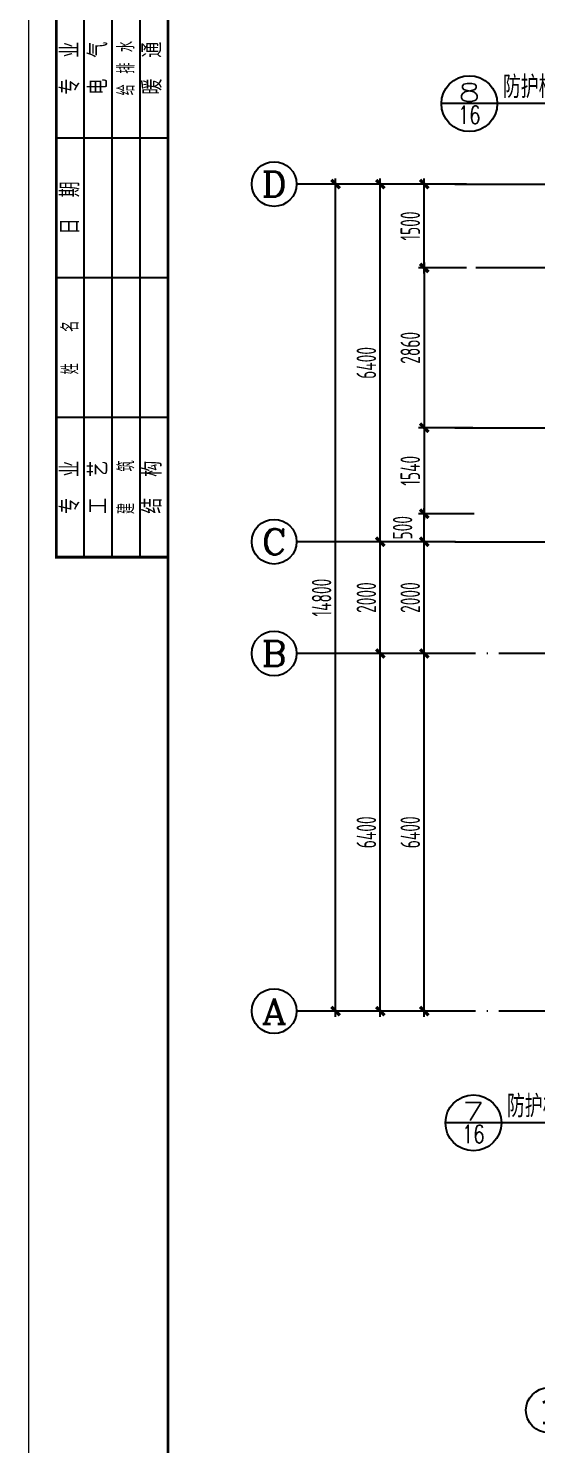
# Model space of a CAD drawing. Extents: x -472319 to -112444, y -516749 to -5704.
# Drawn here: x -311995 to -302901, y -193426 to -168079 of the extents above; entities that cross this region are included whole.
import ezdxf
from ezdxf.enums import TextEntityAlignment as Align

# ---------------------------------------------------------------- set-up
doc = ezdxf.new("R2010")
doc.units = 0
doc.header["$LTSCALE"] = 100
doc.header["$MEASUREMENT"] = 0
doc.linetypes.add('CENTER', pattern=[2, 1.25, -0.25, 0.25, -0.25])
doc.linetypes.add('DOTE', pattern=[2.42, 2, -0.2, 0.02, -0.2])
for name, color, linetype in [('1301', 24, 'Continuous'), ('AXIS', 3, 'Continuous'), ('AXIS_TEXT', 7, 'Continuous'), ('DIM_IDEN', 3, 'Continuous'), ('DOTE', 1, 'CENTER'), ('FRAME', 3, 'Continuous'), ('PUB_TEXT', 7, 'Continuous'), ('填充', 8, 'Continuous'), ('第三道尺寸线', 4, 'Continuous')]:
    doc.layers.add(name, color=color, linetype=linetype)
doc.styles.add('_HZTXT', font='txt.shx', dxfattribs={"width": 0.35, "bigfont": 'hztxt.shx'})
doc.styles.add('_TCH_AXIS', font='COMPLEX', dxfattribs={"bigfont": 'GBCBIG'})
doc.styles.add('COMPLEX', font='COMPLEX')
doc.styles.add('dxfs', font='txt.shx', dxfattribs={"width": 0.7, "bigfont": 'dxfs.shx'})
doc.styles.add('HZ', font='tssdeng.shx', dxfattribs={"width": 0.6, "height": 350, "bigfont": 'a.shx'})
doc.dimstyles.new('DIMN', dxfattribs={"dimtxt": 350, "dimasz": 150, "dimexe": 100, "dimexo": 100, "dimgap": 75, "dimtad": 1, "dimdec": 0, "dimzin": 0, "dimdsep": 46, "dimtxsty": 'HZ', "dimblk": 'ARCHTICK', "dimcen": 0.09, "dimdle": 100, "dimclrd": 3, "dimclre": 3, "dimclrt": 7, "dimazin": 2, "dimtfac": 1, "dimtdec": 0, "dimtmove": 2, "dimatfit": 3, "dimldrblk": 'ARCHTICK', "dimfxl": 1, "dimtolj": 1, "dimtzin": 0, "dimarcsym": 0})

# ---------------------------------------------------------------- blocks, each defined once
blk = doc.blocks.new('_ArchTick')
at = {"color": 0, "linetype": 'ByBlock', "const_width": 0.4}
blk.add_lwpolyline([(-0.5, -0.5), (0.5, 0.5)], dxfattribs=at)
blk = doc.blocks.new('*D989')
at = {"layer": 'AXIS', "color": 3, "lineweight": -2, "transparency": 16777216}
for p, q in [((-305698, -185767), (-305698, -179167)), ((-304468, -179267), (-305798, -179267)), ((-304468, -185667), (-305798, -185667))]:
    blk.add_line(p, q, dxfattribs=at)
at = {"layer": 'Defpoints', "color": 0, "transparency": 16777216}
for p in [(-305698, -179267), (-304368, -179267), (-304368, -185667)]:
    blk.add_point(p, dxfattribs=at)
at = {"layer": 'AXIS', "color": 3, "lineweight": -2, "transparency": 16777216, "xscale": 150, "yscale": 150, "zscale": 150}
for p, rotation in [((-305698, -179267), 90), ((-305698, -185667), 270)]:
    blk.add_blockref('_ArchTick', p, dxfattribs=dict(at, rotation=rotation))
at = {"layer": 'AXIS', "color": 7, "transparency": 16777216, "insert": (-305948, -182467), "char_height": 350, "attachment_point": 5, "rotation": 90, "style": 'HZ'}
blk.add_mtext('\\A1;6400', dxfattribs=at)
blk = doc.blocks.new('*D990')
at = {"layer": 'AXIS', "color": 3, "lineweight": -2, "transparency": 16777216}
for p, q in [((-305698, -179367), (-305698, -177167)), ((-304468, -177267), (-305798, -177267)), ((-304468, -179267), (-305798, -179267))]:
    blk.add_line(p, q, dxfattribs=at)
at = {"layer": 'Defpoints', "color": 0, "transparency": 16777216}
for p in [(-305698, -177267), (-304368, -177267), (-304368, -179267)]:
    blk.add_point(p, dxfattribs=at)
at = {"layer": 'AXIS', "color": 3, "lineweight": -2, "transparency": 16777216, "xscale": 150, "yscale": 150, "zscale": 150}
for p, rotation in [((-305698, -177267), 90), ((-305698, -179267), 270)]:
    blk.add_blockref('_ArchTick', p, dxfattribs=dict(at, rotation=rotation))
at = {"layer": 'AXIS', "color": 7, "transparency": 16777216, "insert": (-305948, -178267), "char_height": 350, "attachment_point": 5, "rotation": 90, "style": 'HZ'}
blk.add_mtext('\\A1;2000', dxfattribs=at)
blk = doc.blocks.new('*D991')
at = {"layer": 'AXIS', "color": 3, "lineweight": -2, "transparency": 16777216}
for p, q in [((-305698, -177367), (-305698, -170767)), ((-304468, -170867), (-305798, -170867)), ((-304468, -177267), (-305798, -177267))]:
    blk.add_line(p, q, dxfattribs=at)
at = {"layer": 'Defpoints', "color": 0, "transparency": 16777216}
for p in [(-305698, -170867), (-304368, -170867), (-304368, -177267)]:
    blk.add_point(p, dxfattribs=at)
at = {"layer": 'AXIS', "color": 3, "lineweight": -2, "transparency": 16777216, "xscale": 150, "yscale": 150, "zscale": 150}
for p, rotation in [((-305698, -170867), 90), ((-305698, -177267), 270)]:
    blk.add_blockref('_ArchTick', p, dxfattribs=dict(at, rotation=rotation))
at = {"layer": 'AXIS', "color": 7, "transparency": 16777216, "insert": (-305948, -174067), "char_height": 350, "attachment_point": 5, "rotation": 90, "style": 'HZ'}
blk.add_mtext('\\A1;6400', dxfattribs=at)
blk = doc.blocks.new('*D992')
at = {"layer": 'AXIS', "color": 3, "lineweight": -2, "transparency": 16777216}
for p, q in [((-306498, -185767), (-306498, -170767)), ((-304468, -170867), (-306598, -170867)), ((-304468, -185667), (-306598, -185667))]:
    blk.add_line(p, q, dxfattribs=at)
at = {"layer": 'Defpoints', "color": 0, "transparency": 16777216}
for p in [(-306498, -170867), (-304368, -170867), (-304368, -185667)]:
    blk.add_point(p, dxfattribs=at)
at = {"layer": 'AXIS', "color": 3, "lineweight": -2, "transparency": 16777216, "xscale": 150, "yscale": 150, "zscale": 150}
for p, rotation in [((-306498, -170867), 90), ((-306498, -185667), 270)]:
    blk.add_blockref('_ArchTick', p, dxfattribs=dict(at, rotation=rotation))
at = {"layer": 'AXIS', "color": 7, "transparency": 16777216, "insert": (-306748, -178267), "char_height": 350, "attachment_point": 5, "rotation": 90, "style": 'HZ'}
blk.add_mtext('\\A1;14800', dxfattribs=at)
blk = doc.blocks.new('_AXISO')
blk.add_circle((0, 0), 0.5)
at = {"layer": 'AXIS_TEXT', "style": 'COMPLEX', "width": 1.041667}
blk.add_attdef('A', text='', height=0.56, dxfattribs=at).set_placement((-0.25, -0.28), (0.25, -0.28), align=Align.FIT)
blk = doc.blocks.new('A$C20674F94')
at = {"layer": 'FRAME', "lineweight": 18}
blk.add_line((0, 59400), (0, 0), dxfattribs=at)
at = {"layer": 'FRAME'}
blk.add_line((2500, 58400), (2500, 1000), dxfattribs=at)
at = {"layer": 'FRAME', "const_width": 50}
for points in [[(2500, 58400), (500, 58400), (500, 35900), (2500, 35900)], [(2500, 58400), (83100, 58400), (83100, 1000), (2500, 1000), (2500, 58400)]]:
    blk.add_lwpolyline(points, dxfattribs=at)
at = {"layer": 'FRAME'}
for points in [[(1000, 35900), (1000, 58400)], [(1500, 35900), (1500, 58400)], [(2000, 35900), (2000, 58400)], [(2500, 43400), (500, 43400)], [(2500, 40900), (500, 40900)], [(2500, 38400), (500, 38400)]]:
    blk.add_lwpolyline(points, dxfattribs=at)
at = {"layer": 'FRAME', "char_height": 300, "attachment_point": 5, "rotation": 90, "style": 'dxfs'}
for s, insert, width in [('给 排 水', (1750, 44650), 1352.62), ('{\\f宋体|b0|i0|c134|p2;专\\Ftxt.shx,dxfs.shx|c134;  \\f宋体|b0|i0|c134|p2;业}', (750, 44650), 1203.38), ('{\\f宋体|b0|i0|c134|p2;电\\Ftxt.shx,dxfs.shx|c134;  \\f宋体|b0|i0|c134|p2;气}', (1250, 44650), 1182.38), ('{\\f宋体|b0|i0|c134|p2;暖\\Ftxt.shx,dxfs.shx|c134;  \\f宋体|b0|i0|c134|p2;通}', (2220, 44650), 1200.75), ('{\\f宋体|b0|i0|c134|p2;日\\Ftxt.shx,dxfs.shx|c134;  \\f宋体|b0|i0|c134|p2;期}', (750, 42150), 1132.5), ('姓   名', (750, 39650), 1185), ('{\\f宋体|b0|i0|c134|p2;专\\Ftxt.shx,dxfs.shx|c134;  \\f宋体|b0|i0|c134|p2;业}', (750, 37150), 1203.38), ('{\\f宋体|b0|i0|c134|p2;工\\Ftxt.shx,dxfs.shx|c134;  \\f宋体|b0|i0|c134|p2;艺}', (1250, 37150), 1177.12), ('建   筑', (1750, 37150), 1206), ('{\\f宋体|b0|i0|c134|p2;结\\Ftxt.shx,dxfs.shx|c134;  \\f宋体|b0|i0|c134|p2;构\\P}', (2220, 37150), 1192.88)]:
    blk.add_mtext(s, dxfattribs=dict(at, insert=insert, width=width))
blk = doc.blocks.new('*D1003')
at = {"layer": '1301', "color": 3, "lineweight": -2, "transparency": 16777216}
for p, q in [((-304912, -175127), (-304912, -176867)), ((-304041, -175227), (-305012, -175227)), ((-304019, -176767), (-305012, -176767))]:
    blk.add_line(p, q, dxfattribs=at)
at = {"layer": 'Defpoints', "color": 0, "transparency": 16777216}
for p in [(-303941, -175227), (-304912, -176767), (-303919, -176767)]:
    blk.add_point(p, dxfattribs=at)
at = {"layer": '1301', "color": 3, "lineweight": -2, "transparency": 16777216, "xscale": 150, "yscale": 150, "zscale": 150}
for p, rotation in [((-304912, -175227), 90), ((-304912, -176767), 270)]:
    blk.add_blockref('_ArchTick', p, dxfattribs=dict(at, rotation=rotation))
at = {"layer": '1301', "color": 7, "transparency": 16777216, "insert": (-305162, -175997), "char_height": 350, "attachment_point": 5, "rotation": 90, "style": 'HZ'}
blk.add_mtext('\\A1;1540', dxfattribs=at)
blk = doc.blocks.new('*D900')
at = {"layer": 'Defpoints', "color": 0, "transparency": 16777216}
for p in [(-304912, -179267), (-304254, -179267), (-304254, -185667)]:
    blk.add_point(p, dxfattribs=at)
at = {"layer": '第三道尺寸线', "color": 3, "lineweight": -2, "transparency": 16777216}
for p, q in [((-304912, -185767), (-304912, -179167)), ((-304354, -179267), (-305012, -179267)), ((-304354, -185667), (-305012, -185667))]:
    blk.add_line(p, q, dxfattribs=at)
at = {"layer": '第三道尺寸线', "color": 3, "lineweight": -2, "transparency": 16777216, "xscale": 150, "yscale": 150, "zscale": 150}
for p, rotation in [((-304912, -179267), 90), ((-304912, -185667), 270)]:
    blk.add_blockref('_ArchTick', p, dxfattribs=dict(at, rotation=rotation))
at = {"layer": '第三道尺寸线', "color": 7, "transparency": 16777216, "insert": (-305162, -182467), "char_height": 350, "attachment_point": 5, "rotation": 90, "style": 'HZ'}
blk.add_mtext('\\A1;6400', dxfattribs=at)
blk = doc.blocks.new('*D901')
at = {"layer": 'Defpoints', "color": 0, "transparency": 16777216}
for p in [(-304912, -177267), (-304254, -177267), (-304254, -179267)]:
    blk.add_point(p, dxfattribs=at)
at = {"layer": '第三道尺寸线', "color": 3, "lineweight": -2, "transparency": 16777216}
for p, q in [((-304912, -179367), (-304912, -177167)), ((-304354, -177267), (-305012, -177267)), ((-304354, -179267), (-305012, -179267))]:
    blk.add_line(p, q, dxfattribs=at)
at = {"layer": '第三道尺寸线', "color": 3, "lineweight": -2, "transparency": 16777216, "xscale": 150, "yscale": 150, "zscale": 150}
for p, rotation in [((-304912, -177267), 90), ((-304912, -179267), 270)]:
    blk.add_blockref('_ArchTick', p, dxfattribs=dict(at, rotation=rotation))
at = {"layer": '第三道尺寸线', "color": 7, "transparency": 16777216, "insert": (-305162, -178267), "char_height": 350, "attachment_point": 5, "rotation": 90, "style": 'HZ'}
blk.add_mtext('\\A1;2000', dxfattribs=at)
blk = doc.blocks.new('*D902')
at = {"layer": 'Defpoints', "color": 0, "transparency": 16777216}
for p in [(-304912, -176767), (-304254, -176767), (-304254, -177267)]:
    blk.add_point(p, dxfattribs=at)
at = {"layer": '第三道尺寸线', "color": 3, "lineweight": -2, "transparency": 16777216}
for p, q in [((-304912, -177367), (-304912, -176667)), ((-304354, -176767), (-305012, -176767)), ((-304354, -177267), (-305012, -177267))]:
    blk.add_line(p, q, dxfattribs=at)
at = {"layer": '第三道尺寸线', "color": 3, "lineweight": -2, "transparency": 16777216, "xscale": 150, "yscale": 150, "zscale": 150}
for p, rotation in [((-304912, -176767), 90), ((-304912, -177267), 270)]:
    blk.add_blockref('_ArchTick', p, dxfattribs=dict(at, rotation=rotation))
at = {"layer": '第三道尺寸线', "color": 7, "transparency": 16777216, "insert": (-305299, -177017), "char_height": 350, "attachment_point": 5, "rotation": 90, "style": 'HZ'}
blk.add_mtext('\\A1;500', dxfattribs=at)
blk = doc.blocks.new('*D972')
at = {"layer": 'Defpoints', "color": 0, "transparency": 16777216}
for p in [(-304912, -170867), (-304058, -170867), (-304058, -172367)]:
    blk.add_point(p, dxfattribs=at)
at = {"layer": '填充', "color": 3, "lineweight": -2, "transparency": 16777216}
for p, q in [((-304912, -172467), (-304912, -170767)), ((-304158, -170867), (-305012, -170867)), ((-304158, -172367), (-305012, -172367))]:
    blk.add_line(p, q, dxfattribs=at)
at = {"layer": '填充', "color": 3, "lineweight": -2, "transparency": 16777216, "xscale": 150, "yscale": 150, "zscale": 150}
for p, rotation in [((-304912, -170867), 90), ((-304912, -172367), 270)]:
    blk.add_blockref('_ArchTick', p, dxfattribs=dict(at, rotation=rotation))
at = {"layer": '填充', "color": 7, "transparency": 16777216, "insert": (-305162, -171617), "char_height": 350, "attachment_point": 5, "rotation": 90, "style": 'HZ'}
blk.add_mtext('\\A1;1500', dxfattribs=at)
blk = doc.blocks.new('*D973')
at = {"layer": 'Defpoints', "color": 0, "transparency": 16777216}
for p in [(-304158, -172367), (-304912, -175227), (-304158, -175227)]:
    blk.add_point(p, dxfattribs=at)
at = {"layer": '填充', "color": 3, "lineweight": -2, "transparency": 16777216}
for p, q in [((-304912, -172267), (-304912, -175327)), ((-304258, -172367), (-305012, -172367)), ((-304258, -175227), (-305012, -175227))]:
    blk.add_line(p, q, dxfattribs=at)
at = {"layer": '填充', "color": 3, "lineweight": -2, "transparency": 16777216, "xscale": 150, "yscale": 150, "zscale": 150}
for p, rotation in [((-304912, -172367), 90), ((-304912, -175227), 270)]:
    blk.add_blockref('_ArchTick', p, dxfattribs=dict(at, rotation=rotation))
at = {"layer": '填充', "color": 7, "transparency": 16777216, "insert": (-305162, -173797), "char_height": 350, "attachment_point": 5, "rotation": 90, "style": 'HZ'}
blk.add_mtext('\\A1;2860', dxfattribs=at)

msp = doc.modelspace()

# ---------------------------------------------------------------- linework, layer by layer
at = {"layer": 'AXIS'}
for p, q in [((-304367.647, -170866.89), (-307197.647, -170866.89)), ((-304367.647, -177266.89), (-307197.647, -177266.89)), ((-304367.647, -179266.89), (-307197.647, -179266.89)), ((-304367.647, -185666.89), (-307197.647, -185666.89))]:
    msp.add_line(p, q, dxfattribs=at)
at = {"layer": 'DIM_IDEN'}
for p, q in [((-303605.982, -169427.333), (-304605.982, -169427.333)), ((-300590.5, -169427.333), (-303605.982, -169427.333)), ((-303532.875, -187666.89), (-304532.875, -187666.89)), ((-300766.5, -187666.89), (-303532.875, -187666.89))]:
    msp.add_line(p, q, dxfattribs=at)
for centre in [(-304105.982, -169427.333), (-304032.875, -187666.89)]:
    msp.add_circle(centre, 500, dxfattribs=at)
at = {"layer": 'DOTE', "linetype": 'DOTE', "ltscale": 10}
for p, q in [((-304367.647, -170866.89), (-241075.018, -170866.89)), ((-299568.829, -172366.89), (-304512.639, -172366.89)), ((-304367.647, -175226.89), (-299693.829, -175226.89)), ((-304367.647, -177266.89), (-241075.018, -177266.89)), ((-241075.018, -179266.89), (-304367.647, -179266.89)), ((-241075.018, -185666.89), (-304367.647, -185666.89))]:
    msp.add_line(p, q, dxfattribs=at)

# ---------------------------------------------------------------- block references
at = {"layer": 'AXIS'}
ref = msp.add_blockref('_AXISO', (-307597.647, -170866.89), dxfattribs=dict(at, xscale=800, yscale=800, zscale=800))
ref.add_attrib('A', 'D', dxfattribs={"layer": 'AXIS_TEXT', "height": 452.548, "style": '_TCH_AXIS', "width": 1.235294}).set_placement((-307823.922, -171093.165), (-307371.373, -171093.165), align=Align.FIT)
ref = msp.add_blockref('_AXISO', (-307597.647, -177266.89), dxfattribs=dict(at, xscale=800, yscale=800, zscale=800))
ref.add_attrib('A', 'C', dxfattribs={"layer": 'AXIS_TEXT', "height": 452.548, "style": '_TCH_AXIS', "width": 1.4}).set_placement((-307823.922, -177493.165), (-307371.373, -177493.165), align=Align.FIT)
ref = msp.add_blockref('_AXISO', (-307597.647, -179266.89), dxfattribs=dict(at, xscale=800, yscale=800, zscale=800))
ref.add_attrib('A', 'B', dxfattribs={"layer": 'AXIS_TEXT', "height": 452.548, "style": '_TCH_AXIS', "width": 1.235294}).set_placement((-307823.922, -179493.165), (-307371.373, -179493.165), align=Align.FIT)
ref = msp.add_blockref('_AXISO', (-307597.647, -185666.89), dxfattribs=dict(at, xscale=800, yscale=800, zscale=800))
ref.add_attrib('A', 'A', dxfattribs={"layer": 'AXIS_TEXT', "height": 452.548, "style": '_TCH_AXIS', "width": 1.166667}).set_placement((-307823.922, -185893.165), (-307371.373, -185893.165), align=Align.FIT)
ref = msp.add_blockref('_AXISO', (-302693.829, -192809.578), dxfattribs=dict(at, xscale=800, yscale=800, zscale=800))
ref.add_attrib('A', '1', dxfattribs={"layer": 'AXIS_TEXT', "height": 452.548, "style": '_TCH_AXIS', "width": 2.333333}).set_placement((-302920.103, -193035.852), (-302467.554, -193035.852), align=Align.FIT)
at = {"layer": '填充'}
msp.add_blockref('A$C20674F94', (-311995, -213442.5), dxfattribs=at)

# ---------------------------------------------------------------- texts
at = {"layer": 'PUB_TEXT', "style": '_HZTXT', "width": 0.8}
for s, p in [('防护栏杆大样二详', (-303505.982, -169327.333)), ('防护栏杆大样一详', (-303432.875, -187566.89))]:
    msp.add_text(s, height=400, dxfattribs=at).set_placement(p)
at = {"layer": 'PUB_TEXT', "style": '_HZTXT'}
for s, height, width, p, p2 in [('8', 321.994, 1.875, (-304307.228, -169387.084), (-303904.736, -169387.084)), ('16', 321.9938, 0.905172, (-304307.228, -169789.576), (-303904.736, -169789.576)), ('7', 321.994, 1.875, (-304234.121, -187626.641), (-303831.629, -187626.641)), ('16', 321.9938, 0.905172, (-304234.121, -188029.133), (-303831.629, -188029.133))]:
    msp.add_text(s, height=height, dxfattribs=dict(at, width=width)).set_placement(p, p2, align=Align.FIT)

# ---------------------------------------------------------------- dimensions: what is measured, and where the dimension line sits
at = {"layer": '1301', "color": 7}
dim = msp.add_linear_dim(base=(-304911.564, -176766.891), p1=(-303940.564, -175226.89), p2=(-303919.393, -176766.891), angle=90, dimstyle='DIMN', override={"dimfxl": 100}, dxfattribs=at)
dim.commit()
dim.dimension.update_dxf_attribs({"geometry": '*D1003', "text_midpoint": (-305161.564, -175996.891)})
at = {"layer": 'AXIS'}
for p1, p2, distance, picture, middle in [((-304367.647, -185666.89), (-304367.647, -170866.89), 2130, '*D992', (-306747.647, -178266.89)), ((-304367.647, -177266.89), (-304367.647, -170866.89), 1330, '*D991', (-305947.647, -174066.89)), ((-304367.647, -179266.89), (-304367.647, -177266.89), 1330, '*D990', (-305947.647, -178266.89)), ((-304367.647, -185666.89), (-304367.647, -179266.89), 1330, '*D989', (-305947.647, -182466.89))]:
    dim = msp.add_aligned_dim(p1=p1, p2=p2, distance=distance, dimstyle='DIMN', dxfattribs=at)
    dim.commit()
    dim.dimension.update_dxf_attribs({"geometry": picture, "text_midpoint": middle})
at = {"layer": '填充', "color": 7}
for base, p1, p2, picture, middle in [((-304911.564, -170866.89), (-304057.564, -172366.89), (-304057.564, -170866.89), '*D972', (-305161.564, -171616.89)), ((-304911.564, -175226.89), (-304157.564, -172366.89), (-304157.564, -175226.89), '*D973', (-305161.564, -173796.89))]:
    dim = msp.add_linear_dim(base=base, p1=p1, p2=p2, angle=90, dimstyle='DIMN', override={"dimfxl": 100}, dxfattribs=at)
    dim.commit()
    dim.dimension.update_dxf_attribs({"geometry": picture, "text_midpoint": middle})
at = {"layer": '第三道尺寸线'}
for p1, p2, picture, middle in [((-304254.329, -177266.891), (-304254.329, -176766.891), '*D902', (-305299.064, -177016.891)), ((-304254.329, -179266.891), (-304254.329, -177266.891), '*D901', (-305161.564, -178266.891)), ((-304254.329, -185666.89), (-304254.329, -179266.891), '*D900', (-305161.564, -182466.891))]:
    dim = msp.add_aligned_dim(p1=p1, p2=p2, distance=657.236, dimstyle='DIMN', dxfattribs=at)
    dim.commit()
    dim.dimension.update_dxf_attribs({"geometry": picture, "text_midpoint": middle})

doc.saveas('drawing.dxf')
